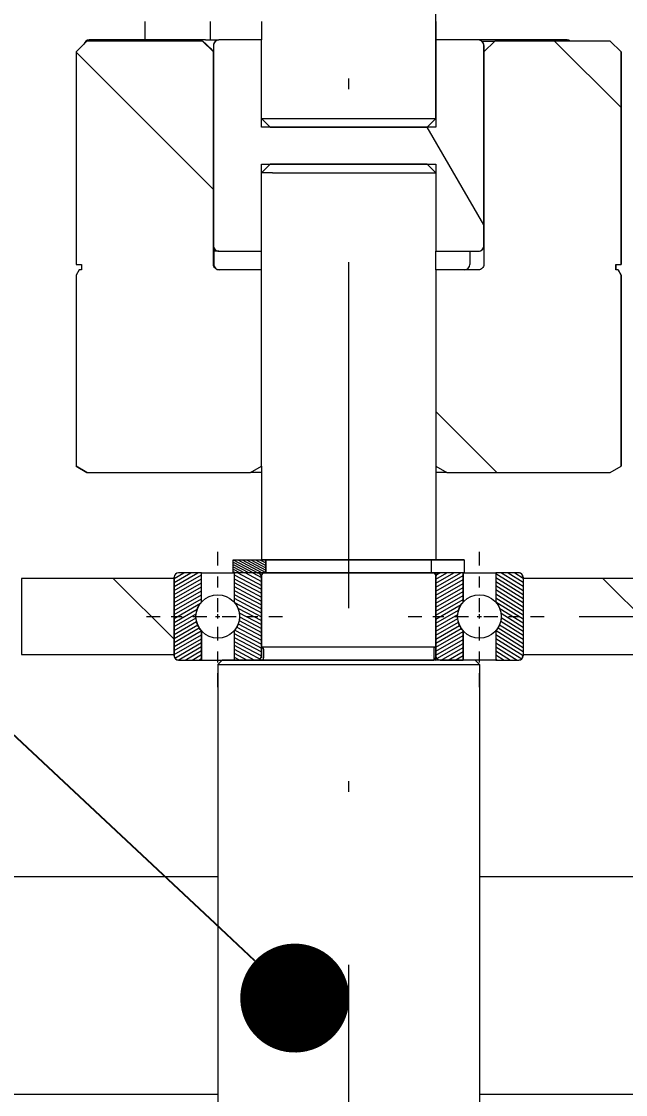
# Model space of a CAD drawing. Header units: millimetres. Extents: x 651 to 8859, y -354 to 894.
# Drawn here: x 2393.88 to 2399.42, y 89.32 to 99.17 of the extents above; entities that cross this region are included whole.
import ezdxf
from ezdxf import colors
from ezdxf.entities.mleader import LeaderData, LeaderLine
from ezdxf.math import Vec2, Vec3

# ---------------------------------------------------------------- set-up
doc = ezdxf.new("R2010")
doc.units = ezdxf.units.MM
doc.linetypes.add('DASHDOT2', pattern=[12.7, 6.35, -3.175, 0, -3.175])
doc.layers.get('0').update_dxf_attribs({"lineweight": 18})
for name, color, linetype, lineweight in [('cienka', 7, 'Continuous', 9), ('Kreskowanie (ISO)', 7, 'Continuous', 9), ('symetria', 7, 'DASHDOT2', 9), ('Widoczne (ISO)', 7, 'Continuous', 18), ('Widoczne wąskie (ISO)', 7, 'Continuous', 9)]:
    doc.layers.add(name, color=color, linetype=linetype, lineweight=lineweight)
doc.styles.get("Standard").update_dxf_attribs({"font": 'tahoma.ttf'})
pattern_1 = [(135.00021045915, (1761.615354737864, -521.099567080486), (-2.245055783671479, -2.245072276832807), [])]
pattern_2 = [(30.000022219255, (-21.20002671984503, -3.344379359305194), (-0.01587501066304332, 0.02749630041384224), [])]

# ---------------------------------------------------------------- blocks, each defined once
blk = doc.blocks.new('*U143')
at = {"layer": 'Widoczne wąskie (ISO)', "color": 0, "linetype": 'DASHDOT2', "ltscale": 0.1, "transparency": 16777216}
blk.add_line((-6.076526482410827, 0), (5.099999999999909, 0), dxfattribs=at)
blk = doc.blocks.new('*U230')
at = {"layer": 'Widoczne wąskie (ISO)', "color": 0, "linetype": 'DASHDOT2', "ltscale": 0.02, "transparency": 16777216}
for p, q in [((0, 0.03999999975840183), (0, 0.6394951746546553)), ((-0.6551860850172488, 0), (-0.03999999975840185, 0)), ((0.03999999975840183, 0), (0.627319255475868, 0)), ((0, -0.6484693434686619), (0, -0.03999999975840185))]:
    blk.add_line(p, q, dxfattribs=at)
at = {"layer": 'Widoczne wąskie (ISO)', "color": 0, "linetype": 'Continuous', "ltscale": 0.02, "transparency": 16777216}
for p, q in [((-0.01999999987920091, 0), (0.01999999987920091, 0)), ((0, -0.01999999987920091), (0, 0.01999999987920091))]:
    blk.add_line(p, q, dxfattribs=at)
blk = doc.blocks.new('*U231')
at = {"layer": 'Widoczne wąskie (ISO)', "color": 0, "linetype": 'DASHDOT2', "ltscale": 0.02, "transparency": 16777216}
for p, q in [((0, 0.03999999975840183), (0, 0.6394951746546553)), ((-0.6551860850172488, 0), (-0.03999999975840185, 0)), ((0.03999999975840183, 0), (0.627319255475868, 0)), ((0, -0.6484693434686619), (0, -0.03999999975840185))]:
    blk.add_line(p, q, dxfattribs=at)
at = {"layer": 'Widoczne wąskie (ISO)', "color": 0, "linetype": 'Continuous', "ltscale": 0.02, "transparency": 16777216}
for p, q in [((-0.01999999987920091, 0), (0.01999999987920091, 0)), ((0, -0.01999999987920091), (0, 0.01999999987920091))]:
    blk.add_line(p, q, dxfattribs=at)
blk = doc.blocks.new('_Dot')
at = {"color": 0, "linetype": 'ByBlock', "lineweight": -2}
blk.add_line((-0.5, 0), (-1, 0), dxfattribs=at)
at = {"color": 0, "linetype": 'ByBlock', "const_width": 0.5}
blk.add_lwpolyline([(-0.25, 0, 1), (0.25, 0, 1)], format="xyb", close=True, dxfattribs=at)

msp = doc.modelspace()

# ---------------------------------------------------------------- hatches: boundary and pattern name
at = {"layer": 'Kreskowanie (ISO)'}
h = msp.add_hatch(dxfattribs=at)
h.set_pattern_fill('ANSI31', color=256, scale=25.4, angle=75.00017538262, style=0)
h.set_pattern_definition([(120.00017538262, (1761.615354737864, -521.099567080486), (-2.749625797658592, -1.587508416623469), [])])
edge = h.paths.add_edge_path()
edge.add_line((2398.116096118722, 97.11060966715297), (2398.116096118722, 98.8906096671529))
edge.add_line((2398.116096118722, 98.89060966715289), (2398.116096118722, 98.95060966715292))
edge.add_spline(control_points=[(2398.116096118722, 98.95060966715295), (2398.116096118722, 98.9567803446119), (2398.114651511378, 98.96404287615798), (2398.109928679314, 98.97544480137225), (2398.105814785653, 98.98160167832759), (2398.09708812989, 98.9903283340841), (2398.090931252927, 98.99444222774349), (2398.079529327696, 98.99916505980838), (2398.072266796135, 99.0006096671529), (2398.066096118665, 99.0006096671529)], knot_values=[0, 0, 0, 0, 0.009256016188487098, 0.009256016188487098, 0.01851203238217909, 0.01851203238217909, 0.02776804858245358, 0.02776804858245358, 0.03702406478864055, 0.03702406478864055, 0.03702406478864055, 0.03702406478864055], degree=3, periodic=0)
edge.add_line((2398.066096118665, 99.0006096671529), (2397.676096117972, 99.0006096671529))
edge.add_line((2397.676096117972, 99.0006096671529), (2397.676096117972, 98.2806096671531))
edge.add_line((2397.676096117972, 98.28060966715321), (2397.676096117972, 98.20060966715292))
edge.add_line((2397.676096117972, 98.20060966715295), (2397.596096117737, 98.20060966715295))
edge.add_line((2397.596096117737, 98.20060966715295), (2396.156096122435, 98.20060966715295))
edge.add_line((2396.156096122435, 98.20060966715295), (2396.0760961222, 98.20060966715295))
edge.add_line((2396.0760961222, 98.20060966715295), (2396.0760961222, 98.28060966715314))
edge.add_line((2396.0760961222, 98.28060966715321), (2396.0760961222, 99.00060966715301))
edge.add_line((2396.0760961222, 99.0006096671529), (2395.686096121507, 99.0006096671529))
edge.add_spline(control_points=[(2395.686096121507, 99.0006096671529), (2395.679925444036, 99.0006096671529), (2395.672662912476, 98.99916505980838), (2395.661260987245, 98.99444222774349), (2395.655104110281, 98.9903283340841), (2395.646377454519, 98.98160167832759), (2395.642263560858, 98.97544480137225), (2395.637540728794, 98.96404287615798), (2395.63609612145, 98.9567803446119), (2395.63609612145, 98.95060966715295)], knot_values=[-0.0370240647886417, -0.0370240647886417, -0.0370240647886417, -0.0370240647886417, -0.02776804858245473, -0.02776804858245473, -0.01851203238218013, -0.01851203238218013, -0.00925601618848712, -0.00925601618848712, 0, 0, 0, 0], degree=3, periodic=0)
edge.add_line((2395.63609612145, 98.95060966715295), (2395.63609612145, 98.89060966715292))
edge.add_line((2395.63609612145, 98.89060966715289), (2395.63609612145, 97.11060966715296))
edge.add_spline(control_points=[(2395.63609612145, 97.11060966715297), (2395.63609612145, 97.10443898969396), (2395.637540728794, 97.09717645814789), (2395.642263560858, 97.08577453293356), (2395.646377454519, 97.07961765597832), (2395.655104110281, 97.0708910002217), (2395.661260987245, 97.06677710656243), (2395.672662912476, 97.06205427449748), (2395.679925444036, 97.06060966715296), (2395.686096121507, 97.06060966715296)], knot_values=[0, 0, 0, 0, 0.009256016188487176, 0.009256016188487176, 0.01851203238217915, 0.01851203238217915, 0.02776804858245322, 0.02776804858245322, 0.03702406478864066, 0.03702406478864066, 0.03702406478864066, 0.03702406478864066], degree=3, periodic=0)
edge.add_line((2395.686096121507, 97.06060966715296), (2396.0760961222, 97.06060966715296))
edge.add_line((2396.0760961222, 97.06060966715296), (2396.0760961222, 97.78060966715294))
edge.add_line((2396.0760961222, 97.78060966715304), (2396.0760961222, 97.86060966715306))
edge.add_line((2396.0760961222, 97.86060966715297), (2396.156096122435, 97.86060966715297))
edge.add_line((2396.156096122435, 97.86060966715297), (2397.596096117737, 97.86060966715297))
edge.add_line((2397.596096117737, 97.86060966715297), (2397.676096117972, 97.86060966715297))
edge.add_line((2397.676096117972, 97.86060966715297), (2397.676096117972, 97.78060966715296))
edge.add_line((2397.676096117972, 97.78060966715304), (2397.676096117972, 97.06060966715306))
edge.add_line((2397.676096117972, 97.06060966715296), (2398.066096118665, 97.06060966715296))
edge.add_spline(control_points=[(2398.066096118665, 97.06060966715296), (2398.072266796135, 97.06060966715296), (2398.079529327696, 97.06205427449748), (2398.090931252927, 97.06677710656243), (2398.09708812989, 97.0708910002217), (2398.105814785653, 97.07961765597832), (2398.109928679314, 97.08577453293356), (2398.114651511378, 97.09717645814789), (2398.116096118722, 97.10443898969396), (2398.116096118722, 97.11060966715297)], knot_values=[-0.03702406478864151, -0.03702406478864151, -0.03702406478864151, -0.03702406478864151, -0.02776804858245409, -0.02776804858245409, -0.0185120323821801, -0.0185120323821801, -0.009256016188487148, -0.009256016188487148, 0, 0, 0, 0], degree=3, periodic=0)
h = msp.add_hatch(dxfattribs=at)
h.set_pattern_fill('ANSI31', color=256, scale=25.4, angle=90.00021045915, style=0)
h.set_pattern_definition(pattern_1)
edge = h.paths.add_edge_path()
edge.add_line((2394.376096120763, 95.08834469407185), (2394.476096120791, 95.03060966715285))
edge.add_line((2394.47609612079, 95.03060966715287), (2395.976096121965, 95.03060966715287))
edge.add_line((2395.976096121965, 95.03060966715287), (2396.0760961222, 95.08834469407188))
edge.add_line((2396.0760961222, 95.08834469407185), (2396.0760961222, 96.89060966715289))
edge.add_line((2396.0760961222, 96.89060966715289), (2395.686096121507, 96.89060966715289))
edge.add_spline(control_points=[(2395.686096121507, 96.89060966715289), (2395.679925444037, 96.89060966715289), (2395.672662912476, 96.89205427449741), (2395.661260987245, 96.89677710656235), (2395.655104110281, 96.90089100022169), (2395.646377454519, 96.90961765597825), (2395.642263560858, 96.91577453293348), (2395.637540728794, 96.92717645814781), (2395.63609612145, 96.93443898969389), (2395.63609612145, 96.9406096671529)], knot_values=[-0.03702406478864198, -0.03702406478864198, -0.03702406478864198, -0.03702406478864198, -0.02776804858245432, -0.02776804858245432, -0.01851203238218091, -0.01851203238218091, -0.009256016188487842, -0.009256016188487842, 0, 0, 0, 0], degree=3, periodic=0)
edge.add_line((2395.63609612145, 96.9406096671529), (2395.63609612145, 97.11060966715297))
edge.add_line((2395.63609612145, 97.11060966715297), (2395.63609612145, 98.8906096671529))
edge.add_line((2395.63609612145, 98.89060966715289), (2395.536096121348, 98.99060966715288))
edge.add_line((2395.536096121348, 98.99060966715291), (2394.476096120791, 98.99060966715291))
edge.add_line((2394.47609612079, 98.99060966715291), (2394.376096120762, 98.89060966715292))
edge.add_line((2394.376096120763, 98.89060966715289), (2394.376096120763, 96.94060966715288))
edge.add_line((2394.376096120763, 96.9406096671529), (2394.426096120776, 96.9406096671529))
edge.add_line((2394.426096120776, 96.9406096671529), (2394.426096120776, 96.8906096671529))
edge.add_line((2394.426096120776, 96.89060966715289), (2394.40496363423, 96.89060966715289))
edge.add_line((2394.40496363423, 96.89060966715289), (2394.376096120762, 96.84060966715289))
edge.add_line((2394.376096120763, 96.84060966715288), (2394.376096120763, 95.08834469407184))
h = msp.add_hatch(dxfattribs=at)
h.set_pattern_fill('ANSI31', color=256, scale=25.4, angle=90.00021045915, style=0)
h.set_pattern_definition(pattern_1)
edge = h.paths.add_edge_path()
edge.add_line((2399.276096119382, 98.99060966715291), (2398.216096118824, 98.99060966715291))
edge.add_line((2398.216096118824, 98.99060966715291), (2398.116096118722, 98.89060966715292))
edge.add_line((2398.116096118722, 98.89060966715289), (2398.116096118722, 97.11060966715296))
edge.add_line((2398.116096118722, 97.11060966715297), (2398.116096118722, 96.9406096671529))
edge.add_spline(control_points=[(2398.116096118722, 96.9406096671529), (2398.116096118722, 96.93443898969389), (2398.114651511378, 96.92717645814781), (2398.109928679314, 96.91577453293348), (2398.105814785653, 96.90961765597825), (2398.09708812989, 96.90089100022169), (2398.090931252927, 96.89677710656235), (2398.079529327696, 96.89205427449741), (2398.072266796135, 96.89060966715289), (2398.066096118665, 96.89060966715289)], knot_values=[0, 0, 0, 0, 0.009256016188487908, 0.009256016188487908, 0.01851203238218143, 0.01851203238218143, 0.02776804858245505, 0.02776804858245505, 0.03702406478864301, 0.03702406478864301, 0.03702406478864301, 0.03702406478864301], degree=3, periodic=0)
edge.add_line((2398.066096118665, 96.89060966715289), (2397.676096117972, 96.89060966715289))
edge.add_line((2397.676096117972, 96.89060966715289), (2397.676096117972, 95.08834469407185))
edge.add_line((2397.676096117972, 95.08834469407185), (2397.776096118207, 95.03060966715285))
edge.add_line((2397.776096118207, 95.03060966715287), (2399.276096119381, 95.03060966715287))
edge.add_line((2399.276096119382, 95.03060966715287), (2399.37609611941, 95.08834469407188))
edge.add_line((2399.376096119409, 95.08834469407185), (2399.376096119409, 96.84060966715289))
edge.add_line((2399.376096119409, 96.84060966715288), (2399.347228605942, 96.89060966715287))
edge.add_line((2399.347228605942, 96.89060966715289), (2399.326096119396, 96.89060966715289))
edge.add_line((2399.326096119396, 96.89060966715289), (2399.326096119396, 96.94060966715288))
edge.add_line((2399.326096119396, 96.9406096671529), (2399.376096119409, 96.9406096671529))
edge.add_line((2399.376096119409, 96.9406096671529), (2399.376096119409, 98.8906096671529))
edge.add_line((2399.376096119409, 98.89060966715289), (2399.276096119381, 98.99060966715288))
h = msp.add_hatch(dxfattribs=at)
h.set_pattern_fill('ANSI31', color=256, scale=0.01, angle=-14.999977780745, style=0)
h.set_pattern_definition(pattern_2)
edge = h.paths.add_edge_path()
edge.add_line((2397.926096117418, 93.30877648464504), (2397.716096117015, 93.30877648464504))
edge.add_spline(control_points=[(2397.716096117015, 93.30877648464475), (2397.71115957503, 93.30877648464475), (2397.705349549772, 93.30993217052146), (2397.696228009573, 93.31371043617612), (2397.691302507996, 93.31700155110492), (2397.684321183377, 93.32398287571233), (2397.681030068445, 93.32890837727628), (2397.677251802791, 93.33802991744598), (2397.676096116915, 93.34383994267985), (2397.676096116915, 93.34877648464483)], knot_values=[0.05923850369879388, 0.05923850369879388, 0.05923850369879388, 0.05923850369879388, 0.06664331667607555, 0.06664331667607555, 0.07404812964487281, 0.07404812964487281, 0.08145294260223605, 0.08145294260223605, 0.08885775554962241, 0.08885775554962241, 0.08885775554962241, 0.08885775554962241], degree=3, periodic=0)
edge.add_line((2397.676096116915, 93.34877648464483), (2397.676096116915, 93.60475536886672))
edge.add_line((2397.676096116915, 93.60475536886669), (2397.676096116915, 93.81279760042288))
edge.add_line((2397.676096116915, 93.812797600423), (2397.676096116915, 94.06877648464489))
edge.add_spline(control_points=[(2397.676096116915, 94.0687764846448), (2397.676096116915, 94.07371302660978), (2397.677251802791, 94.07952305184365), (2397.681030068445, 94.0886445920133), (2397.684321183377, 94.09357009357736), (2397.691302507996, 94.10055141818465), (2397.696228009573, 94.10384253311356), (2397.705349549772, 94.10762079876811), (2397.71115957503, 94.10877648464482), (2397.716096117015, 94.10877648464482)], knot_values=[0.02961925184795533, 0.02961925184795533, 0.02961925184795533, 0.02961925184795533, 0.03702406479535462, 0.03702406479535462, 0.04442887775271594, 0.04442887775271594, 0.0518336907215092, 0.0518336907215092, 0.05923850369879397, 0.05923850369879397, 0.05923850369879397, 0.05923850369879397], degree=3, periodic=0)
edge.add_line((2397.716096117015, 94.10877648464482), (2397.926096117418, 94.10877648464482))
edge.add_line((2397.926096117418, 94.10877648464482), (2397.926096117418, 93.84106405019809))
edge.add_spline(control_points=[(2397.926096117418, 93.841064050198), (2397.911789607755, 93.82484199306721), (2397.899208236721, 93.80435655011304), (2397.881874546716, 93.76250932065768), (2397.876096117338, 93.73345919447776), (2397.876096117338, 93.70877648464484)], knot_values=[0.2961925183160029, 0.2961925183160029, 0.2961925183160029, 0.2961925183160029, 0.3271111257260674, 0.3271111257260674, 0.3641351904753747, 0.3641351904753747, 0.3641351904753747, 0.3641351904753747], degree=3, periodic=0)
edge.add_spline(control_points=[(2397.876096117338, 93.70877648464484), (2397.876096117338, 93.68409377481204), (2397.881874546716, 93.655043648632), (2397.899208236721, 93.61319641917665), (2397.911789607755, 93.59271097622248), (2397.926096117418, 93.57648891909169)], knot_values=[0.2282498461566431, 0.2282498461566431, 0.2282498461566431, 0.2282498461566431, 0.2652739109059363, 0.2652739109059363, 0.2961925183160029, 0.2961925183160029, 0.2961925183160029, 0.2961925183160029], degree=3, periodic=0)
edge.add_line((2397.926096117418, 93.57648891909169), (2397.926096117418, 93.30877648464505))
h = msp.add_hatch(dxfattribs=at)
h.set_pattern_fill('ANSI31', color=256, scale=25.4, angle=90.00021045915, style=0)
h.set_pattern_definition(pattern_1)
h.paths.add_polyline_path([(2393.875407664665, 93.35877648464475), (2395.275407665158, 93.35877648464475), (2395.275407665158, 94.05877648464474), (2393.875407664665, 94.05877648464474)])
h = msp.add_hatch(dxfattribs=at)
h.set_pattern_fill('ANSI31', color=256, scale=25.4, angle=90.00021045915, style=0)
h.set_pattern_definition(pattern_1)
h.paths.add_polyline_path([(2402.2754076641, 93.35877648464475), (2402.2754076641, 93.39237648464479), (2402.2754076641, 93.45877648464477), (2402.2754076641, 93.95877648464477), (2402.2754076641, 94.02517648464482), (2402.2754076641, 94.05877648464474), (2402.115096120086, 94.05877648464474), (2398.475407663043, 94.05877648464474), (2398.475407663043, 93.35877648464475), (2402.115096120086, 93.35877648464475)])
at = {"layer": 'Widoczne wąskie (ISO)'}
h = msp.add_hatch(dxfattribs=at)
h.set_pattern_fill('ANSI31', color=256, scale=0.006, angle=287)
h.set_pattern_definition([(332.0000000000001, (4814.952218960016, 178.1019323285939), (0.008943433271071223, 0.01682015164396256), [])])
h.paths.add_polyline_path([(2395.816096121142, 94.10877648464476), (2396.116096121143, 94.10877648464476), (2396.116096121143, 94.22877648464477), (2395.816096121142, 94.22877648464477)])
h = msp.add_hatch(dxfattribs=at)
h.set_pattern_fill('ANSI31', color=256, scale=0.01, angle=-14.999977780745)
h.set_pattern_definition(pattern_2)
h.paths.add_polyline_path([(2395.526096120281, 94.10877648464482), (2395.316093924083, 94.1087764845686, 0.4172860150089338), (2395.276096120086, 94.06835734812668), (2395.276096120086, 93.34835736116798, 0.4111478645079038), (2395.316093924218, 93.30877648472108), (2395.526096120281, 93.30877648464487), (2395.526096120281, 93.57648891949745, -0.1826758143587529), (2395.476096120236, 93.70877648464484, -0.1826758143587529), (2395.526096120281, 93.84106404979224)])
h = msp.add_hatch(dxfattribs=at)
h.set_pattern_fill('ANSI31', color=256, scale=0.01, angle=107)
h.set_pattern_definition([(152, (-21.20002671984503, -3.344379359305194), (-0.01490572211845204, -0.02803358607327093), [])])
edge = h.paths.add_edge_path()
edge.add_arc((2396.036096119029, 94.06878808580562), 0.03999999999895606, 359.9999998391504, 448.6200325730462)
edge.add_line((2396.037059424896, 94.10877648464482), (2395.826096119029, 94.10877648464482))
edge.add_line((2395.826096119029, 94.10877648464482), (2395.826096119029, 93.84106404837166))
edge.add_arc((2395.676096119029, 93.70877648464516), 0.1999999987911227, -8.952838470577262e-11, 41.40962171693781, ccw=False)
edge.add_arc((2395.676096119029, 93.7087764846445), 0.1999999987910996, -41.40962171702341, 0, ccw=False)
edge.add_line((2395.826096119029, 93.57648892091804), (2395.826096119029, 93.30877648464478))
edge.add_line((2395.826096119029, 93.30877648464478), (2396.076096119029, 93.30877648464482))
edge.add_line((2396.076096119029, 93.30877648464482), (2396.076096119029, 93.34877648464517))
edge.add_line((2396.076096119029, 93.34877648464517), (2396.076096119028, 94.06878808569333))
h = msp.add_hatch(dxfattribs=at)
h.set_pattern_fill('ANSI31', color=256, scale=0.01, angle=103)
h.set_pattern_definition([(148, (-21.20002671984503, -3.344379359305194), (-0.01682493663940426, -0.02692552705296652), [])])
h.paths.add_polyline_path([(2398.226096117776, 93.84106404979224, -0.1826758143587529), (2398.276096117821, 93.70877648464484, -0.1826758143587529), (2398.226096117776, 93.57648891949745), (2398.226096117776, 93.30877648464494), (2398.37390576328, 93.30877648464492), (2398.436096119029, 93.30877648464482, 0.414213562803278), (2398.476096119029, 93.34877648470352), (2398.476096117972, 94.06877648470359, 0.4142135619431795), (2398.436096117972, 94.10877648464486), (2398.226096117776, 94.10877648464482)])

# ---------------------------------------------------------------- linework, layer by layer
for p, q in [((2396.076096120085, 94.22877648464464), (2396.116096120085, 94.22877648464464)), ((2397.636096120086, 94.22877648464464), (2396.116096120085, 94.22877648464464)), ((2396.116784576071, 94.10877648464475), (2396.116784576071, 94.22877648464464)), ((2397.676096120086, 94.22877648464464), (2397.636096120086, 94.22877648464464)), ((2397.636784576071, 94.10877648464475), (2397.636784576071, 94.22877648464464)), ((2396.076784576071, 94.10877648464475), (2396.116784576071, 94.10877648464475)), ((2397.636784576071, 94.10877648464475), (2396.116784576071, 94.10877648464475)), ((2397.676784576071, 94.10877648464475), (2397.636784576071, 94.10877648464475)), ((2397.676096121495, 93.4286141576273), (2396.076096121494, 93.4286141576273)), ((2396.096096121495, 93.40861415762777), (2396.096096121495, 93.32861415762784)), ((2397.656096121495, 93.40861415762777), (2397.656096121495, 93.32861415762784)), ((2397.676096120086, 93.3806096671525), (2397.676096120086, 93.3806096671525)), ((2397.676096120086, 93.3806096671525), (2397.676096120086, 93.3806096671525)), ((2397.676096121495, 93.3086141576274), (2395.716096121495, 93.3086141576274)), ((2397.636096121495, 93.34861415762737), (2397.636096121495, 93.34861415762737)), ((2397.676096120086, 93.26060966715261), (2397.676096120086, 93.26060966715261))]:
    msp.add_line(p, q)
for centre, start, end in [((2396.076096121494, 93.40861415762777), 0, 90), ((2397.676096121495, 93.40861415762777), 90, 180), ((2396.076096121494, 93.32861415762784), 270, 0), ((2397.676096121495, 93.32861415762784), 180, 270)]:
    msp.add_arc(centre, 0.02, start, end)
at = {"layer": 'symetria', "ltscale": 0.5}
msp.add_line((2396.872611412587, 200.1606096671496), (2396.876096120086, 74.72393448397102), dxfattribs=at)
at = {"layer": 'Widoczne (ISO)'}
for p, q in [((2397.676096117972, 98.28060966715304), (2397.676096117972, 101.2406735646737)), ((2395.007319488966, 99.17060966715263), (2395.007319488966, 99.00060966715267)), ((2395.607319488967, 99.17060966715263), (2395.607319488967, 99.00060966715267)), ((2396.076096120086, 99.17060966715292), (2396.076096120086, 99.00060966715284)), ((2397.676096120085, 99.17060966715292), (2397.676096120085, 99.00060966715284)), ((2395.563206050347, 99.00060966715284), (2394.497128076383, 99.00060966715273)), ((2395.563206050347, 99.00060966715284), (2395.686096121507, 99.0006096671529)), ((2396.076096122199, 99.0006096671529), (2395.686096121507, 99.0006096671529)), ((2396.076096122199, 98.20060966715283), (2396.076096122199, 99.0006096671529)), ((2398.066096118665, 99.0006096671529), (2397.676096117972, 99.0006096671529)), ((2397.676096117972, 99.0006096671529), (2397.676096117972, 98.20060966715283)), ((2398.879485501924, 99.00060966715256), (2398.066096118665, 99.00060966715273)), ((2394.47609612079, 98.99060966715297), (2394.376096120763, 98.890609667153)), ((2394.476096120086, 98.99060966715297), (2394.376096120086, 98.890609667153)), ((2395.536096121348, 98.99060966715297), (2394.47609612079, 98.99060966715297)), ((2395.63609612145, 98.890609667153), (2395.536096121348, 98.99060966715297)), ((2395.536096121348, 98.99060966715297), (2395.539208143932, 98.99060966715297)), ((2395.63609612145, 98.95060966715295), (2395.63609612145, 97.11060966715297)), ((2395.636096120086, 98.95060966715295), (2395.636096120086, 98.89060966715277)), ((2398.096096118699, 98.9906096671528), (2398.216096118824, 98.99060966715297)), ((2398.216096118824, 98.99060966715297), (2398.116096118722, 98.890609667153)), ((2398.116096118722, 97.11060966715297), (2398.116096118722, 98.95060966715295)), ((2398.116096120086, 98.95060966715295), (2398.116096120086, 98.89060966715277)), ((2399.276096119382, 98.99060966715297), (2398.216096118824, 98.99060966715297)), ((2399.376096119409, 98.890609667153), (2399.276096119382, 98.99060966715297)), ((2399.276096120086, 98.99060966715297), (2399.376096120086, 98.890609667153)), ((2394.376096120763, 98.890609667153), (2394.376096120763, 96.9406096671529)), ((2394.376096120086, 98.890609667153), (2394.376096120086, 96.9406096671529)), ((2395.63609612145, 96.9406096671529), (2395.63609612145, 98.890609667153)), ((2398.116096118722, 98.890609667153), (2398.116096118722, 96.9406096671529)), ((2399.376096119409, 96.9406096671529), (2399.376096119409, 98.890609667153)), ((2399.376096120086, 98.890609667153), (2399.376096120086, 96.9406096671529)), ((2396.076096122199, 98.28060966715304), (2396.156096122435, 98.200609667153)), ((2396.156096120086, 98.20060966715312), (2396.076096120086, 98.28060966715304)), ((2396.076096122199, 98.28060966503938), (2397.676096117972, 98.28060966503938)), ((2397.596096117737, 98.200609667153), (2397.676096117972, 98.28060966715304)), ((2397.596096120085, 98.20060966715312), (2397.676096120085, 98.28060966715304)), ((2397.676096117972, 98.20060966715283), (2396.076096122199, 98.20060966715283)), ((2396.156096122435, 98.200609667153), (2397.596096117737, 98.200609667153)), ((2396.156096122435, 97.86060966715297), (2396.0760961222, 97.78060966715304)), ((2396.156096120086, 97.86060966715297), (2396.076096120086, 97.78060966715304)), ((2396.076096122199, 97.06060966715285), (2396.076096122199, 97.86060966715297)), ((2396.076096122199, 97.86060966715297), (2397.676096117972, 97.86060966715297)), ((2397.596096117737, 97.86060966715297), (2396.156096122435, 97.86060966715297)), ((2397.676096117972, 97.78060966715304), (2397.596096117737, 97.86060966715297)), ((2397.596096120085, 97.86060966715297), (2397.676096120086, 97.78060966715304)), ((2397.676096117972, 97.86060966715297), (2397.676096117972, 97.06060966715285)), ((2396.177431021334, 97.78060966715304), (2396.0760961222, 97.78060966715304)), ((2396.177431021334, 97.78060966715304), (2397.551729291396, 97.78060966715304)), ((2397.551729291396, 97.78060966715304), (2397.676096117972, 97.78060966715304)), ((2395.639208143933, 97.09324540604001), (2395.639208143933, 96.9406096671529)), ((2395.686096121507, 97.06060966715285), (2395.639208143932, 97.06060966715285)), ((2395.686096121507, 97.06060966715285), (2396.076096122199, 97.06060966715285)), ((2396.076096120086, 96.89060966715289), (2396.076096120086, 97.06060966715296)), ((2397.676096120086, 96.89060966715289), (2397.676096120086, 97.06060966715296)), ((2397.676096117972, 97.06060966715285), (2398.066096118665, 97.06060966715285)), ((2397.988375391365, 97.06060966715279), (2397.988375391365, 96.94060966715273)), ((2394.376096120763, 96.9406096671529), (2394.426096120776, 96.9406096671529)), ((2394.426096120776, 96.9406096671529), (2394.426096120776, 96.890609667153)), ((2394.426096120086, 96.9406096671529), (2394.426096120086, 96.89060966715289)), ((2399.326096119396, 96.890609667153), (2399.326096119396, 96.9406096671529)), ((2399.326096119396, 96.9406096671529), (2399.376096119409, 96.9406096671529)), ((2399.326096120086, 96.9406096671529), (2399.326096120086, 96.89060966715289)), ((2394.40496363423, 96.890609667153), (2394.376096120763, 96.84060966715288)), ((2394.404963633546, 96.890609667153), (2394.376096120086, 96.84060966715288)), ((2394.376096120763, 96.84060966715288), (2394.376096120763, 95.08834469407185)), ((2394.376096120086, 96.84060966715288), (2394.376096120086, 95.08834469407185)), ((2394.426096120776, 96.890609667153), (2394.40496363423, 96.890609667153)), ((2396.0760961222, 96.890609667153), (2395.686096121507, 96.890609667153)), ((2396.0760961222, 95.08834469407185), (2396.0760961222, 96.890609667153)), ((2398.066096118665, 96.890609667153), (2397.676096117972, 96.890609667153)), ((2397.676096117972, 96.890609667153), (2397.676096117972, 95.08834469407185)), ((2399.347228605942, 96.890609667153), (2399.326096119396, 96.890609667153)), ((2399.376096119409, 96.84060966715288), (2399.347228605942, 96.890609667153)), ((2399.347228606626, 96.890609667153), (2399.376096120086, 96.84060966715288)), ((2399.376096119409, 95.08834469407185), (2399.376096119409, 96.84060966715288)), ((2399.376096120086, 96.84060966715288), (2399.376096120086, 95.08834469407185)), ((2394.376096120763, 95.08834469407185), (2394.47609612079, 95.03060966715287)), ((2394.476096120086, 95.03060966715287), (2394.376096120086, 95.08834469407185)), ((2395.976096121965, 95.03060966715287), (2396.0760961222, 95.08834469407185)), ((2396.0760961222, 95.08834469407185), (2396.0760961222, 94.22877648464451)), ((2397.676096117972, 95.08834469407185), (2397.776096118207, 95.03060966715287)), ((2397.676096117972, 95.08834469407185), (2397.676096119028, 94.22877647830241)), ((2399.276096119382, 95.03060966715287), (2399.376096119409, 95.08834469407185)), ((2399.276096120086, 95.03060966715287), (2399.376096120086, 95.08834469407185)), ((2394.47609612079, 95.03060966715287), (2395.976096121965, 95.03060966715287)), ((2396.0760961222, 95.03060966715276), (2395.976096121965, 95.03060966715287)), ((2397.776096118207, 95.03060966715287), (2397.676096117972, 95.03060966715276)), ((2397.776096118207, 95.03060966715287), (2399.276096119382, 95.03060966715287)), ((2395.816096121142, 94.22877648464436), (2397.362970352278, 94.22877648464463)), ((2396.116096121143, 94.22877648464451), (2396.076096123256, 94.22877648464451)), ((2396.116096121143, 94.22877648464451), (2397.636096119028, 94.22877648464477)), ((2397.936096119029, 94.22877648464456), (2397.362970352278, 94.22877648464463)), ((2395.2754076641, 94.05877648464474), (2395.2754076641, 94.06877648464479)), ((2395.275407665158, 94.06877648464479), (2395.275407665158, 93.3487764846447)), ((2395.526096120281, 94.10877648464482), (2395.316096120113, 94.10877648464482)), ((2395.526096120281, 93.841064050198), (2395.526096120281, 94.10877648464482)), ((2395.526096120281, 94.10877648464482), (2395.826096120639, 94.10877648464465)), ((2396.036096121042, 94.10877648464482), (2395.826096120639, 94.10877648464482)), ((2395.826096120639, 94.10877648464482), (2395.826096120639, 93.841064050198)), ((2395.826096119029, 94.10877648464482), (2395.826096119029, 93.841064050198)), ((2396.036096121042, 94.10877648464482), (2396.076096121143, 94.10877648464476)), ((2396.076096122199, 94.10877648464474), (2397.676096117972, 94.10877648464479)), ((2396.076096121143, 94.10877648464476), (2397.676096119028, 94.10877648464476)), ((2396.076096121143, 94.08877648464481), (2396.076096121143, 93.32877648358834)), ((2396.076096119029, 94.06877648464526), (2396.076096119029, 94.08877648253069)), ((2396.076096121143, 93.34877648464483), (2396.076096121143, 94.06877648464486)), ((2396.116096121143, 94.10877648464476), (2397.636096119028, 94.10877648464476)), ((2397.676096120086, 94.0761658468133), (2397.676096120086, 94.10877648464475)), ((2397.676096116915, 94.10877648464476), (2397.716096117015, 94.10877648464482)), ((2397.676096116915, 93.32877648147422), (2397.676096116915, 94.08877648887254)), ((2397.676096119028, 94.06877648464526), (2397.676096119028, 94.08877648675887)), ((2397.676096116915, 94.06877648464486), (2397.676096116915, 93.34877648464483)), ((2397.926096117418, 94.10877648464482), (2397.716096117015, 94.10877648464482)), ((2397.926096117418, 94.10877648464465), (2398.226096117776, 94.10877648464482)), ((2397.926096117418, 93.841064050198), (2397.926096117418, 94.10877648464482)), ((2397.926096119028, 94.10877648464482), (2397.926096119028, 93.841064050198)), ((2398.436096117945, 94.10877648464482), (2398.226096117776, 94.10877648464482)), ((2398.226096117776, 94.10877648464482), (2398.226096117776, 93.841064050198)), ((2398.435407663017, 94.10877648464486), (2398.373905764337, 94.10877648464486)), ((2398.4754076641, 94.05877648464474), (2398.4754076641, 94.06877648464479)), ((2398.476096117972, 94.10877648464484), (2398.476096117972, 94.10877648464484)), ((2398.476096117972, 94.06877648464486), (2398.476096119029, 93.34877648464483)), ((2395.275407665158, 94.05877648464474), (2393.875407664665, 94.05877648464474)), ((2393.875407664665, 94.05877648464474), (2393.875407664665, 93.35877648464475)), ((2395.275407665158, 93.35877648464475), (2395.275407665158, 94.05877648464474)), ((2402.2754076641, 94.05877648464474), (2398.475407663043, 94.05877648464474)), ((2395.526096120281, 93.30877648464487), (2395.526096120281, 93.57648891909169)), ((2395.526096120281, 93.57648891909169), (2395.526096120281, 93.30877648464487)), ((2395.826096120639, 93.57648891909169), (2395.826096120639, 93.30877648464487)), ((2395.826096119029, 93.57648891909169), (2395.826096119029, 93.30877648464487)), ((2397.926096117418, 93.30877648464487), (2397.926096117418, 93.57648891909169)), ((2397.926096119028, 93.57648891909169), (2397.926096119028, 93.30877648464487)), ((2398.226096117776, 93.57648891909169), (2398.226096117776, 93.30877648464487)), ((2393.875407664665, 93.35877648464475), (2395.275407665158, 93.35877648464475)), ((2395.2754076641, 93.3487764846447), (2395.2754076641, 93.35877648464475)), ((2395.316096120113, 93.30877648464487), (2395.526096120281, 93.30877648464487)), ((2395.526096120281, 93.30877648464487), (2395.691096119029, 93.30877648464475)), ((2395.716096122953, 93.30861415762774), (2395.676096122904, 93.26861415762778)), ((2395.716096121495, 93.30861415762774), (2395.676096121495, 93.26861415762778)), ((2395.691096119029, 93.30877648464475), (2397.362970351222, 93.30877648464504)), ((2396.036096123508, 93.30861415762774), (2395.716096122953, 93.30861415762774)), ((2395.825407665711, 93.30877648464474), (2396.035407666114, 93.30877648464474)), ((2396.076096122199, 93.30877648464468), (2396.035407666114, 93.30877648464474)), ((2396.076096119029, 93.32877648570246), (2396.076096119029, 93.34877648464517)), ((2396.116096120086, 93.30877648464492), (2396.076096122199, 93.30877648464492)), ((2396.116096120086, 93.30877648464492), (2397.636096117972, 93.30877648464518)), ((2397.676096119028, 93.32877648358789), (2397.676096119028, 93.34877648464517)), ((2397.676096120086, 93.30877648464468), (2397.676096120086, 93.3413871224775)), ((2397.715407662087, 93.30877648464474), (2397.676096117972, 93.30877648464468)), ((2397.715407662087, 93.30877648464474), (2397.92540766249, 93.30877648464474)), ((2398.036096120037, 93.30861415762774), (2397.716096119481, 93.30861415762774)), ((2398.225407662848, 93.30877648464474), (2397.92540766249, 93.30877648464457)), ((2398.076096120086, 93.26861415762778), (2398.036096120037, 93.30861415762774)), ((2398.036096121495, 93.30861415762774), (2398.076096121495, 93.26861415762778)), ((2398.225407662848, 93.30877648464474), (2398.435407663017, 93.30877648464474)), ((2398.37390576328, 93.30877648464487), (2398.436096117945, 93.30877648464487)), ((2398.475407663043, 93.35877648464475), (2402.2754076641, 93.35877648464475)), ((2398.4754076641, 93.3487764846447), (2398.4754076641, 93.35877648464475)), ((2395.676096121495, 93.26861415762778), (2395.676096120086, 93.22060966715264)), ((2395.676096122904, 93.26861415762778), (2398.076096119029, 93.26861415868507)), ((2395.676096122904, 93.26861415762778), (2395.676096119028, 93.06030714117618)), ((2398.076096121495, 93.26861415762744), (2398.076096120085, 93.22060966715264)), ((2398.076096119029, 93.26861416009388), (2398.076096118677, 85.30060966715291)), ((2395.676096119028, 93.06030714117618), (2395.676096120086, 85.30060966715291)), ((2332.312096117974, 91.32060966714852), (2395.676096121495, 91.32060966714891)), ((2398.076096118676, 91.32060966714891), (2433.712096120085, 91.32060966714897)), ((2395.676096121495, 89.32060966714863), (2332.312096117974, 89.32060966714846)), ((2433.712096120085, 89.32060966714874), (2398.076096118676, 89.32060966714863))]:
    msp.add_line(p, q, dxfattribs=at)
for points in [[(2396.116096121143, 94.10877648464476), (2395.816096121142, 94.10877648464476), (2395.816096121142, 94.22877648464477), (2396.116096121143, 94.22877648464477)], [(2397.636096119028, 94.22877648464477), (2397.936096119029, 94.22877648464477), (2397.936096119029, 94.10877648464476), (2397.636096119028, 94.10877648464476)]]:
    msp.add_lwpolyline(points, close=True, dxfattribs=at)
for points in [[(2396.076096121143, 94.10877648464476), (2396.116096121143, 94.10877648464476), (2396.116096121143, 94.22877648464477), (2396.076096121143, 94.22877648464477)], [(2396.076096121143, 94.08877648464481), (2396.096096121143, 94.1087764846448), (2396.116096121143, 94.1087764846448), (2396.116096121143, 94.22877648464481)], [(2396.096096121143, 94.22877648464477), (2396.116096121143, 94.22877648464477), (2396.116096121143, 94.10877648464476)], [(2397.676096119028, 94.10877648464476), (2397.636096119028, 94.10877648464476), (2397.636096119028, 94.22877648464477), (2397.676096119028, 94.22877647830241)], [(2397.636096119028, 94.22877648464477), (2397.656096121143, 94.22877648464477)], [(2397.636096119028, 94.10877648464475), (2397.656096121143, 94.10877648464475), (2397.676096121143, 94.08877648464475)], [(2397.636096117972, 93.30877648464518), (2397.656096120086, 93.30877648464518), (2397.676096120086, 93.32877648464518)]]:
    msp.add_lwpolyline(points, dxfattribs=at)
for centre, radius in [((2395.676096119028, 93.70877648464484), 0.1999999987920091), ((2395.676096119028, 93.70877648464484), 0.1999999915441412), ((2398.076096119029, 93.70877648464484), 0.1999999987920091), ((2398.076096119029, 93.70877648464484), 0.1999999915441412)]:
    msp.add_circle(centre, radius, dxfattribs=at)
for centre, radius, start, end in [((2394.497128076383, 98.95060966715272), 0.05000000000000102, 90, 165.3310289379742), ((2395.686096120085, 98.95060966715295), 0.05000000000000109, 90, 180), ((2398.066096120086, 98.95060966715295), 0.05000000000000109, 0, 90), ((2398.879485501924, 98.95060966715255), 0.05000000000000109, 53.13010235403222, 90), ((2395.686096120085, 97.11060966715297), 0.05000000000000109, 180, 270), ((2398.066096120086, 97.11060966715297), 0.05000000000000109, 270, 0), ((2395.689208143933, 96.9406096671529), 0.05000000000000109, 180, 270), ((2397.938375391364, 96.94060966715273), 0.05000000000000106, 270, 0), ((2395.315407665158, 94.06877648464479), 0.04000000000000012, 90, 180), ((2396.036096119029, 94.06878808580457), 0.04000000000000001, 0, 90), ((2398.435407664101, 94.06877648464479), 0.0400000000000002, 0, 90), ((2398.436096117972, 94.06877648464486), 0.04000000000000001, 0, 90), ((2395.3154076641, 93.3487764846447), 0.0400000000000002, 180, 270), ((2396.036096121143, 93.34877648464483), 0.04000000000000001, 270, 0), ((2398.435407664101, 93.3487764846447), 0.0400000000000002, 270, 0), ((2398.436096119029, 93.34877648464483), 0.04000000000000001, 270, 0)]:
    msp.add_arc(centre, radius, start, end, dxfattribs=at)
for points, knots in [([(2395.686096121507, 99.0006096671529), (2395.679925444036, 99.0006096671529), (2395.672662912476, 98.99916505980838), (2395.661260987245, 98.99444222774349), (2395.655104110281, 98.9903283340841), (2395.646377454519, 98.98160167832759), (2395.642263560858, 98.97544480137225), (2395.637540728794, 98.96404287615786), (2395.63609612145, 98.9567803446119), (2395.63609612145, 98.95060966715295)], [-0.0370240647886417, -0.0370240647886417, -0.0370240647886417, -0.0370240647886417, -0.02776804858245473, -0.02776804858245473, -0.01851203238218013, -0.01851203238218013, -0.00925601618848712, -0.00925601618848712, 0, 0, 0, 0]), ([(2398.116096118722, 98.95060966715295), (2398.116096118722, 98.9567803446119), (2398.114651511378, 98.96404287615786), (2398.109928679314, 98.97544480137225), (2398.105814785653, 98.98160167832759), (2398.09708812989, 98.9903283340841), (2398.090931252927, 98.99444222774349), (2398.079529327696, 98.99916505980838), (2398.072266796135, 99.0006096671529), (2398.066096118665, 99.0006096671529)], [0, 0, 0, 0, 0.009256016188487098, 0.009256016188487098, 0.01851203238217909, 0.01851203238217909, 0.02776804858245358, 0.02776804858245358, 0.03702406478864055, 0.03702406478864055, 0.03702406478864055, 0.03702406478864055]), ([(2395.636092934193, 98.8960293764739), (2395.635788790558, 98.89644365791918), (2395.635463036484, 98.89688016395178), (2395.631832435097, 98.90167363529264), (2395.626677723867, 98.90790623214451), (2395.620084539493, 98.91555879591863), (2395.619083768425, 98.91671326889502), (2395.618053417844, 98.91789557527449)], [0.1031910853508919, 0.1031910853508919, 0.1031910853508919, 0.1031910853508919, 0.105056713232438, 0.105056713232438, 0.1227085072669351, 0.1227085072669351, 0.125745188867694, 0.125745188867694, 0.125745188867694, 0.125745188867694]), ([(2395.63609612145, 97.11060966715297), (2395.63609612145, 97.1044389896939), (2395.637540728794, 97.09717645814789), (2395.642263560858, 97.08577453293356), (2395.646377454519, 97.07961765597832), (2395.655104110281, 97.0708910002217), (2395.661260987245, 97.06677710656231), (2395.672662912476, 97.06205427449743), (2395.679925444036, 97.06060966715285), (2395.686096121507, 97.06060966715285)], [0, 0, 0, 0, 0.009256016188487176, 0.009256016188487176, 0.01851203238217915, 0.01851203238217915, 0.02776804858245322, 0.02776804858245322, 0.03702406478864066, 0.03702406478864066, 0.03702406478864066, 0.03702406478864066]), ([(2398.066096118665, 97.06060966715285), (2398.072266796135, 97.06060966715285), (2398.079529327696, 97.06205427449743), (2398.090931252927, 97.06677710656231), (2398.09708812989, 97.0708910002217), (2398.105814785653, 97.07961765597832), (2398.109928679314, 97.08577453293356), (2398.114651511378, 97.09717645814789), (2398.116096118722, 97.1044389896939), (2398.116096118722, 97.11060966715297)], [-0.03702406478864151, -0.03702406478864151, -0.03702406478864151, -0.03702406478864151, -0.02776804858245409, -0.02776804858245409, -0.0185120323821801, -0.0185120323821801, -0.009256016188487148, -0.009256016188487148, 0, 0, 0, 0]), ([(2395.686096121507, 96.890609667153), (2395.679925444037, 96.890609667153), (2395.672662912476, 96.89205427449741), (2395.661260987245, 96.89677710656235), (2395.655104110281, 96.90089100022169), (2395.646377454519, 96.90961765597831), (2395.642263560858, 96.91577453293348), (2395.637540728794, 96.92717645814781), (2395.63609612145, 96.93443898969389), (2395.63609612145, 96.9406096671529)], [-0.03702406478864198, -0.03702406478864198, -0.03702406478864198, -0.03702406478864198, -0.02776804858245432, -0.02776804858245432, -0.01851203238218091, -0.01851203238218091, -0.009256016188487842, -0.009256016188487842, 0, 0, 0, 0]), ([(2398.116096118722, 96.9406096671529), (2398.116096118722, 96.93443898969389), (2398.114651511378, 96.92717645814781), (2398.109928679314, 96.91577453293348), (2398.105814785653, 96.90961765597831), (2398.09708812989, 96.90089100022169), (2398.090931252927, 96.89677710656235), (2398.079529327696, 96.89205427449741), (2398.072266796135, 96.890609667153), (2398.066096118665, 96.890609667153)], [0, 0, 0, 0, 0.009256016188487908, 0.009256016188487908, 0.01851203238218143, 0.01851203238218143, 0.02776804858245505, 0.02776804858245505, 0.03702406478864301, 0.03702406478864301, 0.03702406478864301, 0.03702406478864301]), ([(2396.076096121143, 94.0687764846448), (2396.076096121143, 94.07371302660978), (2396.074940435266, 94.07952305184365), (2396.071162169613, 94.0886445920133), (2396.06787105468, 94.09357009357736), (2396.060889730062, 94.10055141818465), (2396.055964228484, 94.10384253311356), (2396.046842688285, 94.10762079876822), (2396.041032663027, 94.10877648464482), (2396.036096121042, 94.10877648464482)], [0.05923850369878634, 0.05923850369878634, 0.05923850369878634, 0.05923850369878634, 0.06664331664618563, 0.06664331664618563, 0.07404812960354695, 0.07404812960354695, 0.08145294257234022, 0.08145294257234022, 0.08885775554962498, 0.08885775554962498, 0.08885775554962498, 0.08885775554962498]), ([(2397.715407662087, 94.10877648464486), (2397.710471120103, 94.10877648464486), (2397.704661094845, 94.10762079876815), (2397.695539554645, 94.1038425331135), (2397.690614053067, 94.10055141818458), (2397.683632728449, 94.09357009357728), (2397.680341613517, 94.08864459201322), (2397.676563347863, 94.07952305184364), (2397.675407661986, 94.07371302660977), (2397.675407661986, 94.06877648464479)], [0.02961925184795801, 0.02961925184795801, 0.02961925184795801, 0.02961925184795801, 0.03702406482523968, 0.03702406482523968, 0.04442887779403694, 0.04442887779403694, 0.05183369075140018, 0.05183369075140018, 0.05923850369878654, 0.05923850369878654, 0.05923850369878654, 0.05923850369878654]), ([(2397.716096117015, 94.10877648464482), (2397.71115957503, 94.10877648464482), (2397.705349549772, 94.10762079876822), (2397.696228009573, 94.10384253311356), (2397.691302507996, 94.10055141818465), (2397.684321183377, 94.09357009357736), (2397.681030068445, 94.0886445920133), (2397.677251802791, 94.07952305184365), (2397.676096116915, 94.07371302660978), (2397.676096116915, 94.0687764846448)], [0.02961925184795532, 0.02961925184795532, 0.02961925184795532, 0.02961925184795532, 0.03702406482524009, 0.03702406482524009, 0.04442887779403336, 0.04442887779403336, 0.05183369075139468, 0.05183369075139468, 0.05923850369879397, 0.05923850369879397, 0.05923850369879397, 0.05923850369879397]), ([(2398.475407663043, 94.06877648464479), (2398.475407663043, 94.07371302661267), (2398.474251977168, 94.07952305185046), (2398.470473711518, 94.08864459202249), (2398.467182596591, 94.09357009358695), (2398.460201271982, 94.10055141819157), (2398.455275770415, 94.10384253311861), (2398.446154230234, 94.1076207987694), (2398.44034420499, 94.10877648464486), (2398.435407663017, 94.10877648464486)], [0, 0, 0, 0, 0.007404812951867241, 0.007404812951867241, 0.0148096259062464, 0.0148096259062464, 0.02221443886372648, 0.02221443886372648, 0.02961925182391047, 0.02961925182391047, 0.02961925182391047, 0.02961925182391047]), ([(2395.526096120281, 93.57648891909169), (2395.511789610629, 93.59271097621998), (2395.499208239608, 93.61319641916772), (2395.481874549612, 93.65504364862137), (2395.476096120236, 93.6840937748075), (2395.476096120236, 93.70877648464484), (2395.476096120236, 93.7334591944822), (2395.481874549612, 93.76250932066826), (2395.499208239608, 93.80435655012197), (2395.511789610629, 93.82484199306982), (2395.526096120281, 93.841064050198)], [-0.06794267215168509, -0.06794267215168509, -0.06794267215168509, -0.06794267215168509, -0.03702406475603981, -0.03702406475603981, 0, 0, 0, 0.03702406475603933, 0.03702406475603933, 0.06794267215169655, 0.06794267215169655, 0.06794267215169655, 0.06794267215169655]), ([(2395.826096120639, 93.841064050198), (2395.840402630302, 93.82484199306721), (2395.852984001335, 93.80435655011304), (2395.870317691341, 93.76250932065768), (2395.87609612072, 93.73345919447776), (2395.87609612072, 93.68409377481204), (2395.870317691341, 93.655043648632), (2395.852984001335, 93.61319641917665), (2395.840402630302, 93.59271097622248), (2395.826096120639, 93.57648891909169)], [0.2282498461566449, 0.2282498461566449, 0.2282498461566449, 0.2282498461566449, 0.2591684535667094, 0.2591684535667094, 0.2961925183160167, 0.2961925183160167, 0.3332165830653099, 0.3332165830653099, 0.3641351904753767, 0.3641351904753767, 0.3641351904753767, 0.3641351904753767]), ([(2397.926096117418, 93.57648891909169), (2397.911789607755, 93.59271097622248), (2397.899208236721, 93.61319641917665), (2397.881874546716, 93.655043648632), (2397.876096117338, 93.68409377481204), (2397.876096117338, 93.73345919447776), (2397.881874546716, 93.76250932065768), (2397.899208236721, 93.80435655011304), (2397.911789607755, 93.82484199306721), (2397.926096117418, 93.841064050198)], [0.2282498461566431, 0.2282498461566431, 0.2282498461566431, 0.2282498461566431, 0.2591684535667098, 0.2591684535667098, 0.296192518316003, 0.296192518316003, 0.3332165830653103, 0.3332165830653103, 0.3641351904753748, 0.3641351904753748, 0.3641351904753748, 0.3641351904753748]), ([(2398.226096117776, 93.841064050198), (2398.240402627428, 93.82484199306982), (2398.252983998449, 93.80435655012197), (2398.270317688445, 93.76250932066826), (2398.276096117821, 93.7334591944822), (2398.276096117821, 93.70877648464484), (2398.276096117821, 93.6840937748075), (2398.270317688445, 93.65504364862137), (2398.252983998449, 93.61319641916772), (2398.240402627428, 93.59271097621998), (2398.226096117776, 93.57648891909169)], [-0.06794267215169635, -0.06794267215169635, -0.06794267215169635, -0.06794267215169635, -0.03702406475603937, -0.03702406475603937, 0, 0, 0, 0.03702406475603975, 0.03702406475603975, 0.06794267215168528, 0.06794267215168528, 0.06794267215168528, 0.06794267215168528]), ([(2395.275407665158, 93.3487764846447), (2395.275407665158, 93.34383994267603), (2395.276563351033, 93.33802991743727), (2395.280341616684, 93.32890837726382), (2395.283632731614, 93.32398287569896), (2395.290614056223, 93.3170015510953), (2395.29553955779, 93.31371043616929), (2395.304661097969, 93.30993217051974), (2395.310471123212, 93.30877648464474), (2395.315407665184, 93.30877648464474)], [0, 0, 0, 0, 0.007404812953143164, 0.007404812953143164, 0.01480962590878186, 0.01480962590878186, 0.02221443886499019, 0.02221443886499019, 0.02961925182390827, 0.02961925182390827, 0.02961925182390827, 0.02961925182390827]), ([(2396.036096121042, 93.30877648464487), (2396.041032663027, 93.30877648464487), (2396.046842688285, 93.30993217052146), (2396.055964228484, 93.31371043617612), (2396.060889730062, 93.31700155110504), (2396.06787105468, 93.32398287571233), (2396.071162169613, 93.32890837727639), (2396.074940435266, 93.33802991744598), (2396.076096121143, 93.34383994267985), (2396.076096121143, 93.34877648464483)], [0.02961925184795801, 0.02961925184795801, 0.02961925184795801, 0.02961925184795801, 0.03702406482523968, 0.03702406482523968, 0.04442887779403694, 0.04442887779403694, 0.05183369075140018, 0.05183369075140018, 0.05923850369878654, 0.05923850369878654, 0.05923850369878654, 0.05923850369878654]), ([(2397.675407661986, 93.34877648464482), (2397.675407661986, 93.34383994267984), (2397.676563347863, 93.33802991744597), (2397.680341613517, 93.32890837727626), (2397.683632728449, 93.32398287571226), (2397.690614053067, 93.31700155110497), (2397.695539554645, 93.313710436176), (2397.704661094845, 93.30993217052145), (2397.710471120103, 93.30877648464474), (2397.715407662087, 93.30877648464474)], [0.05923850369878634, 0.05923850369878634, 0.05923850369878634, 0.05923850369878634, 0.06664331664618563, 0.06664331664618563, 0.07404812960354695, 0.07404812960354695, 0.08145294257234022, 0.08145294257234022, 0.08885775554962498, 0.08885775554962498, 0.08885775554962498, 0.08885775554962498]), ([(2397.676096116915, 93.34877648464483), (2397.676096116915, 93.34383994267985), (2397.677251802791, 93.33802991744598), (2397.681030068445, 93.32890837727639), (2397.684321183377, 93.32398287571233), (2397.691302507996, 93.31700155110504), (2397.696228009573, 93.31371043617612), (2397.705349549772, 93.30993217052146), (2397.71115957503, 93.30877648464487), (2397.716096117015, 93.30877648464487)], [0.05923850369879388, 0.05923850369879388, 0.05923850369879388, 0.05923850369879388, 0.06664331664618024, 0.06664331664618024, 0.07404812960354348, 0.07404812960354348, 0.08145294257234074, 0.08145294257234074, 0.08885775554962241, 0.08885775554962241, 0.08885775554962241, 0.08885775554962241]), ([(2398.435407663017, 93.30877648464474), (2398.440344204989, 93.30877648464474), (2398.446154230232, 93.30993217051974), (2398.455275770411, 93.31371043616929), (2398.460201271979, 93.31700155109542), (2398.467182596587, 93.32398287569907), (2398.470473711516, 93.32890837726382), (2398.474251977168, 93.33802991743727), (2398.475407663043, 93.34383994267603), (2398.475407663043, 93.3487764846447)], [-0.02961925182390827, -0.02961925182390827, -0.02961925182390827, -0.02961925182390827, -0.02221443886499018, -0.02221443886499018, -0.01480962590878185, -0.01480962590878185, -0.007404812953143158, -0.007404812953143158, 0, 0, 0, 0])]:
    msp.add_open_spline(points, degree=3, knots=knots, dxfattribs=at)
msp.add_open_spline([(2395.539208143932, 98.99060966715297), (2395.565170029987, 98.96611187098262), (2395.591435725524, 98.94186079617674), (2395.618053417844, 98.91789557527449)], degree=3, dxfattribs=at)

# ---------------------------------------------------------------- block references
at = {"layer": 'Widoczne wąskie (ISO)', "linetype": 'DASHDOT2', "ltscale": 0.02}
for name, p in [('*U230', (2395.676096119028, 93.70877648464484)), ('*U231', (2398.076096119029, 93.70877648464484))]:
    msp.add_blockref(name, p, dxfattribs=at)
at = {"layer": 'Widoczne wąskie (ISO)', "linetype": 'DASHDOT2', "ltscale": 0.1}
msp.add_blockref('*U143', (2405.066240360254, 93.70877648464348), dxfattribs=at)

# ---------------------------------------------------------------- leaders
at = {"layer": 'cienka'}
ml = msp.add_multileader_mtext('Standard', dxfattribs=at)
ml.set_content('3', color=256)
ml.set_leader_properties()
ml.set_arrow_properties(name='DOT')
ml.build(insert=Vec2(0, 0))
ml.multileader.update_dxf_attribs({"has_dogleg": 0, "text_left_attachment_type": 5, "text_right_attachment_type": 6, "text_top_attachment_type": 10, "dogleg_length": 0, "arrow_head_size": 1})
ctx = ml.context
ctx.base_point, ctx.char_height, ctx.arrow_head_size, ctx.landing_gap_size, ctx.plane_origin = Vec3(2368.616225585634, 113.2699861393535), 5, 1, 0, Vec3(2381.382292444408, 139.5959888650432)
ctx.left_attachment, ctx.right_attachment, ctx.bottom_attachment, ctx.text_align_type = 5, 6, 10, 2
notes = []
notes.append((ctx, [(0, (1, 1, 0), (2371.655177902625, 113.3740828485543), (-1, 0), 0, [(0, [(2396.381845953863, 90.20607274089707)], 0, [])])]))
ctx.mtext.insert, ctx.mtext.alignment, ctx.mtext.flow_direction = Vec3(2371.655177902625, 119.3740828485543), 3, 5
ml = msp.add_multileader_mtext('Standard', dxfattribs=at)
ml.set_content('34', color=256)
ml.set_leader_properties()
ml.set_arrow_properties(name='DOT')
ml.build(insert=Vec2(0, 0))
ml.multileader.update_dxf_attribs({"has_dogleg": 0, "text_left_attachment_type": 5, "text_right_attachment_type": 6, "text_top_attachment_type": 10, "dogleg_length": 0, "arrow_head_size": 1})
ctx = ml.context
ctx.base_point, ctx.char_height, ctx.arrow_head_size, ctx.landing_gap_size, ctx.plane_origin = Vec3(2452.526083213903, 101.1135876306962), 5, 1, 0, Vec3(2454.026615473043, 73.51101159135442)
ctx.left_attachment, ctx.right_attachment, ctx.bottom_attachment = 5, 6, 10
notes.append((ctx, [(1, (1, 1, 0), (2452.526083213903, 101.1135876306962), (1, 0), 0, [(0, [(2396.985058395134, 82.59296851944717)], 0, [])])]))
ctx.mtext.insert, ctx.mtext.flow_direction = Vec3(2452.526083213903, 107.217684339897), 5
for ctx, leaders in notes:
    for number, flags, end, landing, length, lines in leaders:
        leader = LeaderData()
        leader.index, (leader.has_last_leader_line, leader.has_dogleg_vector, leader.attachment_direction) = number, flags
        leader.last_leader_point, leader.dogleg_vector, leader.dogleg_length = Vec3(end), Vec3(landing), length
        for number, points, colour, breaks in lines:
            line = LeaderLine()
            line.index, line.vertices, line.color, line.breaks = number, Vec3.list(points), colors.encode_raw_color(colour), breaks
            leader.lines.append(line)
        ctx.leaders.append(leader)

doc.saveas('drawing.dxf')
